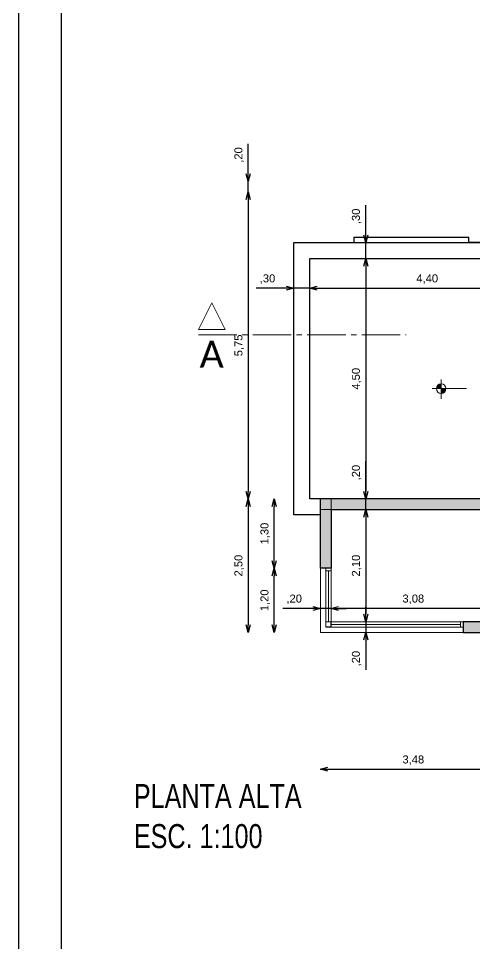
# Model space of a CAD drawing. Header units: millimetres. Extents: x 299 to 493, y -175 to -78.
# Drawn here: x 301.97 to 310.51, y -123.63 to -106.3 of the extents above; entities that cross this region are included whole.
import ezdxf

# ---------------------------------------------------------------- set-up
doc = ezdxf.new("R2010")
doc.units = ezdxf.units.MM
doc.linetypes.add('ACAD_ISO04W100', pattern=[30, 24, -3, 0, -3])
for name, color, linetype, lineweight in [('0-CARATULA', 5, 'Continuous', 25), ('0-CARPCORTE', 3, 'Continuous', 20), ('0-CARPVISTA', 20, 'Continuous', 15), ('0-COTAS', 11, 'Continuous', 15), ('0-EJES', 240, 'ACAD_ISO04W100', 20), ('PILAR_HORMIGON', 2, 'Continuous', 20), ('PILAR_METALICO', 2, 'Continuous', 20)]:
    doc.layers.add(name, color=color, linetype=linetype, lineweight=lineweight)
for name, color, linetype in [('0-ESTRUCTURA', 94, 'Continuous'), ('0-HATCH ROJO', 10, 'Continuous'), ('0-MUROS', 251, 'Continuous'), ('0-TEXTO', 4, 'Continuous'), ('0-VISTA 2', 2, 'Continuous')]:
    doc.layers.add(name, color=color, linetype=linetype)
doc.styles.add('Arial', font='arial.ttf', dxfattribs={"height": 0.15})
doc.styles.add('DESLOC', font='arial.ttf', dxfattribs={"width": 0.75})
doc.styles.get("Standard").update_dxf_attribs({"font": 'arial.ttf'})
doc.dimstyles.new('CotaNº1', dxfattribs={"dimtxt": 0.15, "dimasz": 0.14, "dimexe": 0, "dimexo": 0.5, "dimgap": 0.08, "dimtad": 1, "dimzin": 4, "dimtxsty": 'Arial', "dimblk": 'OPEN30', "dimcen": 0.3, "dimse1": 1, "dimse2": 1, "dimaunit": 1, "dimazin": 0, "dimtfac": 1, "dimtmove": 0, "dimatfit": 2, "dimfxl": 1, "dimarcsym": 0})

# ---------------------------------------------------------------- blocks, each defined once
blk = doc.blocks.new('cota de nivel')
at = {"layer": '0-COTAS'}
for p, q in [((0, 0.17), (0, -0.188)), ((-0.169, 0), (0.477, 0))]:
    blk.add_line(p, q, dxfattribs=at)
at = {"layer": '0-COTAS', "const_width": 0.0902}
for points in [[(-0.045, 0, -0.414214), (0, 0.045, -0.414214)], [(0, -0.045, 0.414214), (0.045, 0, 0.414214)]]:
    blk.add_lwpolyline(points, format="xyb", dxfattribs=at)
at = {"layer": '0-COTAS'}
blk.add_circle((0, 0), 0.0902, dxfattribs=at)
blk = doc.blocks.new('_Open30')
at = {"color": 0, "linetype": 'ByBlock', "lineweight": -2}
for p, q in [((-1, 0.27), (0, 0)), ((0, 0), (-1, -0.27)), ((0, 0), (-1, 0))]:
    blk.add_line(p, q, dxfattribs=at)
blk = doc.blocks.new('*D175')
at = {"layer": '0-COTAS', "color": 0, "lineweight": -2, "transparency": 16777216}
blk.add_line((307.563, -111.351), (311.683, -111.351), dxfattribs=at)
at = {"layer": 'Defpoints', "color": 0, "transparency": 16777216}
for p in [(307.423, -110.912), (311.823, -110.912), (311.823, -111.351)]:
    blk.add_point(p, dxfattribs=at)
at = {"layer": '0-COTAS', "color": 0, "lineweight": -2, "transparency": 16777216, "xscale": 0.14, "yscale": 0.14, "zscale": 0.14, "rotation": 180}
blk.add_blockref('_Open30', (307.423, -111.351), dxfattribs=at)
at = {"layer": '0-COTAS', "color": 0, "lineweight": -2, "transparency": 16777216, "xscale": 0.14, "yscale": 0.14, "zscale": 0.14}
blk.add_blockref('_Open30', (311.823, -111.351), dxfattribs=at)
at = {"layer": '0-COTAS', "color": 0, "transparency": 16777216, "insert": (309.623, -111.181), "char_height": 0.15, "attachment_point": 5, "style": 'Arial'}
blk.add_mtext('4,40', dxfattribs=at)
blk = doc.blocks.new('*D176')
at = {"layer": '0-COTAS', "color": 0, "lineweight": -2, "transparency": 16777216}
for p, q in [((306.983, -111.351), (306.42, -111.351)), ((307.423, -111.351), (307.123, -111.351)), ((307.563, -111.351), (307.703, -111.351))]:
    blk.add_line(p, q, dxfattribs=at)
at = {"layer": 'Defpoints', "color": 0, "transparency": 16777216}
for p in [(307.123, -110.912), (307.423, -110.912), (307.123, -111.351)]:
    blk.add_point(p, dxfattribs=at)
at = {"layer": '0-COTAS', "color": 0, "lineweight": -2, "transparency": 16777216, "xscale": 0.14, "yscale": 0.14, "zscale": 0.14}
blk.add_blockref('_Open30', (307.123, -111.351), dxfattribs=at)
at = {"layer": '0-COTAS', "color": 0, "lineweight": -2, "transparency": 16777216, "xscale": 0.14, "yscale": 0.14, "zscale": 0.14, "rotation": 180}
blk.add_blockref('_Open30', (307.423, -111.351), dxfattribs=at)
at = {"layer": '0-COTAS', "color": 0, "transparency": 16777216, "insert": (306.631, -111.181), "char_height": 0.15, "attachment_point": 5, "style": 'Arial'}
blk.add_mtext(',30', dxfattribs=at)
blk = doc.blocks.new('*D182')
at = {"layer": '0-COTAS', "color": 0, "lineweight": -2, "transparency": 16777216}
blk.add_line((308.472, -110.938), (308.472, -115.158), dxfattribs=at)
at = {"layer": 'Defpoints', "color": 0, "transparency": 16777216}
for p in [(307.647, -110.798), (307.647, -115.298), (308.472, -115.298)]:
    blk.add_point(p, dxfattribs=at)
at = {"layer": '0-COTAS', "color": 0, "lineweight": -2, "transparency": 16777216, "xscale": 0.14, "yscale": 0.14, "zscale": 0.14}
for p, rotation in [((308.472, -110.798), 90), ((308.472, -115.298), 270)]:
    blk.add_blockref('_Open30', p, dxfattribs=dict(at, rotation=rotation))
at = {"layer": '0-COTAS', "color": 0, "transparency": 16777216, "insert": (308.301, -113.048), "char_height": 0.15, "attachment_point": 5, "rotation": 90, "style": 'Arial'}
blk.add_mtext('4,50', dxfattribs=at)
blk = doc.blocks.new('*D183')
at = {"layer": '0-COTAS', "color": 0, "lineweight": -2, "transparency": 16777216}
for p, q in [((308.472, -110.358), (308.472, -109.794)), ((308.472, -110.798), (308.472, -110.498)), ((308.472, -110.938), (308.472, -111.078))]:
    blk.add_line(p, q, dxfattribs=at)
at = {"layer": 'Defpoints', "color": 0, "transparency": 16777216}
for p in [(307.647, -110.498), (308.472, -110.498), (307.647, -110.798)]:
    blk.add_point(p, dxfattribs=at)
at = {"layer": '0-COTAS', "color": 0, "lineweight": -2, "transparency": 16777216, "xscale": 0.14, "yscale": 0.14, "zscale": 0.14}
for p, rotation in [((308.472, -110.498), 270), ((308.472, -110.798), 90)]:
    blk.add_blockref('_Open30', p, dxfattribs=dict(at, rotation=rotation))
at = {"layer": '0-COTAS', "color": 0, "transparency": 16777216, "insert": (308.301, -110.006), "char_height": 0.15, "attachment_point": 5, "rotation": 90, "style": 'Arial'}
blk.add_mtext(',30', dxfattribs=at)
blk = doc.blocks.new('*D309')
at = {"layer": '0-COTAS', "color": 0, "lineweight": -2, "transparency": 16777216}
for p, q in [((308.472, -115.158), (308.472, -114.594)), ((308.472, -115.498), (308.472, -115.298)), ((308.472, -115.638), (308.472, -115.778))]:
    blk.add_line(p, q, dxfattribs=at)
at = {"layer": 'Defpoints', "color": 0, "transparency": 16777216}
for p in [(307.823, -115.298), (308.472, -115.298), (307.823, -115.498)]:
    blk.add_point(p, dxfattribs=at)
at = {"layer": '0-COTAS', "color": 0, "lineweight": -2, "transparency": 16777216, "xscale": 0.14, "yscale": 0.14, "zscale": 0.14}
for p, rotation in [((308.472, -115.298), 270), ((308.472, -115.498), 90)]:
    blk.add_blockref('_Open30', p, dxfattribs=dict(at, rotation=rotation))
at = {"layer": '0-COTAS', "color": 0, "transparency": 16777216, "insert": (308.301, -114.806), "char_height": 0.15, "attachment_point": 5, "rotation": 90, "style": 'Arial'}
blk.add_mtext(',20', dxfattribs=at)
blk = doc.blocks.new('*D269')
at = {"layer": '0-COTAS', "color": 0, "lineweight": -2, "transparency": 16777216}
blk.add_line((308.472, -115.638), (308.472, -117.458), dxfattribs=at)
at = {"layer": 'Defpoints', "color": 0, "transparency": 16777216}
for p in [(307.823, -115.498), (307.823, -117.598), (308.472, -117.598)]:
    blk.add_point(p, dxfattribs=at)
at = {"layer": '0-COTAS', "color": 0, "lineweight": -2, "transparency": 16777216, "xscale": 0.14, "yscale": 0.14, "zscale": 0.14}
for p, rotation in [((308.472, -115.498), 90), ((308.472, -117.598), 270)]:
    blk.add_blockref('_Open30', p, dxfattribs=dict(at, rotation=rotation))
at = {"layer": '0-COTAS', "color": 0, "transparency": 16777216, "insert": (308.301, -116.548), "char_height": 0.15, "attachment_point": 5, "rotation": 90, "style": 'Arial'}
blk.add_mtext('2,10', dxfattribs=at)
blk = doc.blocks.new('*D270')
at = {"layer": '0-COTAS', "color": 0, "lineweight": -2, "transparency": 16777216}
for p, q in [((308.472, -117.458), (308.472, -117.318)), ((308.472, -117.598), (308.472, -117.798)), ((308.472, -117.938), (308.472, -118.502))]:
    blk.add_line(p, q, dxfattribs=at)
at = {"layer": 'Defpoints', "color": 0, "transparency": 16777216}
for p in [(307.823, -117.598), (307.823, -117.798), (308.472, -117.798)]:
    blk.add_point(p, dxfattribs=at)
at = {"layer": '0-COTAS', "color": 0, "lineweight": -2, "transparency": 16777216, "xscale": 0.14, "yscale": 0.14, "zscale": 0.14}
for p, rotation in [((308.472, -117.598), 270), ((308.472, -117.798), 90)]:
    blk.add_blockref('_Open30', p, dxfattribs=dict(at, rotation=rotation))
at = {"layer": '0-COTAS', "color": 0, "transparency": 16777216, "insert": (308.301, -118.29), "char_height": 0.15, "attachment_point": 5, "rotation": 90, "style": 'Arial'}
blk.add_mtext(',20', dxfattribs=at)
blk = doc.blocks.new('*D158')
at = {"layer": '0-COTAS', "color": 0, "lineweight": -2, "transparency": 16777216}
blk.add_line((310.763, -117.35), (307.963, -117.35), dxfattribs=at)
at = {"layer": 'Defpoints', "color": 0, "transparency": 16777216}
for p in [(307.823, -117.35), (307.823, -117.427), (310.903, -117.427)]:
    blk.add_point(p, dxfattribs=at)
at = {"layer": '0-COTAS', "color": 0, "lineweight": -2, "transparency": 16777216, "xscale": 0.14, "yscale": 0.14, "zscale": 0.14, "rotation": 180}
blk.add_blockref('_Open30', (307.823, -117.35), dxfattribs=at)
at = {"layer": '0-COTAS', "color": 0, "lineweight": -2, "transparency": 16777216, "xscale": 0.14, "yscale": 0.14, "zscale": 0.14}
blk.add_blockref('_Open30', (310.903, -117.35), dxfattribs=at)
at = {"layer": '0-COTAS', "color": 0, "transparency": 16777216, "insert": (309.363, -117.179), "char_height": 0.15, "attachment_point": 5, "style": 'Arial'}
blk.add_mtext('3,08', dxfattribs=at)
blk = doc.blocks.new('*D271')
at = {"layer": '0-COTAS', "color": 0, "lineweight": -2, "transparency": 16777216}
for p, q in [((307.483, -117.35), (306.92, -117.35)), ((307.823, -117.35), (307.623, -117.35)), ((307.963, -117.35), (308.103, -117.35))]:
    blk.add_line(p, q, dxfattribs=at)
at = {"layer": 'Defpoints', "color": 0, "transparency": 16777216}
for p in [(307.623, -116.598), (307.823, -116.598), (307.623, -117.35)]:
    blk.add_point(p, dxfattribs=at)
at = {"layer": '0-COTAS', "color": 0, "lineweight": -2, "transparency": 16777216, "xscale": 0.14, "yscale": 0.14, "zscale": 0.14}
blk.add_blockref('_Open30', (307.623, -117.35), dxfattribs=at)
at = {"layer": '0-COTAS', "color": 0, "lineweight": -2, "transparency": 16777216, "xscale": 0.14, "yscale": 0.14, "zscale": 0.14, "rotation": 180}
blk.add_blockref('_Open30', (307.823, -117.35), dxfattribs=at)
at = {"layer": '0-COTAS', "color": 0, "transparency": 16777216, "insert": (307.131, -117.179), "char_height": 0.15, "attachment_point": 5, "style": 'Arial'}
blk.add_mtext(',20', dxfattribs=at)
blk = doc.blocks.new('*D311')
at = {"layer": '0-COTAS', "color": 0, "lineweight": -2, "transparency": 16777216}
blk.add_line((311.683, -105.51), (307.263, -105.51), dxfattribs=at)
at = {"layer": 'Defpoints', "color": 0, "transparency": 16777216}
for p in [(307.123, -105.51), (307.123, -110.498), (311.823, -110.498)]:
    blk.add_point(p, dxfattribs=at)
at = {"layer": '0-COTAS', "color": 0, "lineweight": -2, "transparency": 16777216, "xscale": 0.14, "yscale": 0.14, "zscale": 0.14, "rotation": 180}
blk.add_blockref('_Open30', (307.123, -105.51), dxfattribs=at)
at = {"layer": '0-COTAS', "color": 0, "lineweight": -2, "transparency": 16777216, "xscale": 0.14, "yscale": 0.14, "zscale": 0.14}
blk.add_blockref('_Open30', (311.823, -105.51), dxfattribs=at)
at = {"layer": '0-COTAS', "color": 0, "transparency": 16777216, "insert": (309.473, -105.34), "char_height": 0.15, "attachment_point": 5, "style": 'Arial'}
blk.add_mtext('4,70', dxfattribs=at)
blk = doc.blocks.new('*D186')
at = {"layer": '0-COTAS', "color": 0, "lineweight": -2, "transparency": 16777216}
blk.add_line((306.27, -109.688), (306.27, -115.158), dxfattribs=at)
at = {"layer": 'Defpoints', "color": 0, "transparency": 16777216}
for p in [(318.423, -109.548), (306.27, -115.298), (307.623, -115.298)]:
    blk.add_point(p, dxfattribs=at)
at = {"layer": '0-COTAS', "color": 0, "lineweight": -2, "transparency": 16777216, "xscale": 0.14, "yscale": 0.14, "zscale": 0.14}
for p, rotation in [((306.27, -109.548), 90), ((306.27, -115.298), 270)]:
    blk.add_blockref('_Open30', p, dxfattribs=dict(at, rotation=rotation))
at = {"layer": '0-COTAS', "color": 0, "transparency": 16777216, "insert": (306.1, -112.423), "char_height": 0.15, "attachment_point": 5, "rotation": 90, "style": 'Arial'}
blk.add_mtext('5,75', dxfattribs=at)
blk = doc.blocks.new('*D312')
at = {"layer": '0-COTAS', "color": 0, "lineweight": -2, "transparency": 16777216}
blk.add_line((306.27, -115.438), (306.27, -117.658), dxfattribs=at)
at = {"layer": 'Defpoints', "color": 0, "transparency": 16777216}
for p in [(307.623, -115.298), (306.27, -117.798), (307.623, -117.798)]:
    blk.add_point(p, dxfattribs=at)
at = {"layer": '0-COTAS', "color": 0, "lineweight": -2, "transparency": 16777216, "xscale": 0.14, "yscale": 0.14, "zscale": 0.14}
for p, rotation in [((306.27, -115.298), 90), ((306.27, -117.798), 270)]:
    blk.add_blockref('_Open30', p, dxfattribs=dict(at, rotation=rotation))
at = {"layer": '0-COTAS', "color": 0, "transparency": 16777216, "insert": (306.1, -116.548), "char_height": 0.15, "attachment_point": 5, "rotation": 90, "style": 'Arial'}
blk.add_mtext('2,50', dxfattribs=at)
blk = doc.blocks.new('*D313')
at = {"layer": '0-COTAS', "color": 0, "lineweight": -2, "transparency": 16777216}
blk.add_line((307.763, -120.363), (310.963, -120.363), dxfattribs=at)
at = {"layer": 'Defpoints', "color": 0, "transparency": 16777216}
for p in [(307.623, -117.798), (311.103, -117.798), (311.103, -120.363)]:
    blk.add_point(p, dxfattribs=at)
at = {"layer": '0-COTAS', "color": 0, "lineweight": -2, "transparency": 16777216, "xscale": 0.14, "yscale": 0.14, "zscale": 0.14, "rotation": 180}
blk.add_blockref('_Open30', (307.623, -120.363), dxfattribs=at)
at = {"layer": '0-COTAS', "color": 0, "lineweight": -2, "transparency": 16777216, "xscale": 0.14, "yscale": 0.14, "zscale": 0.14}
blk.add_blockref('_Open30', (311.103, -120.363), dxfattribs=at)
at = {"layer": '0-COTAS', "color": 0, "transparency": 16777216, "insert": (309.363, -120.193), "char_height": 0.15, "attachment_point": 5, "style": 'Arial'}
blk.add_mtext('3,48', dxfattribs=at)
blk = doc.blocks.new('*D366')
at = {"layer": '0-COTAS', "color": 0, "lineweight": -2, "transparency": 16777216}
for p, q in [((306.27, -109.208), (306.27, -108.644)), ((306.27, -109.548), (306.27, -109.348)), ((306.27, -109.688), (306.27, -109.828))]:
    blk.add_line(p, q, dxfattribs=at)
at = {"layer": 'Defpoints', "color": 0, "transparency": 16777216}
for p in [(306.27, -109.348), (318.423, -109.348), (318.423, -109.548)]:
    blk.add_point(p, dxfattribs=at)
at = {"layer": '0-COTAS', "color": 0, "lineweight": -2, "transparency": 16777216, "xscale": 0.14, "yscale": 0.14, "zscale": 0.14}
for p, rotation in [((306.27, -109.348), 270), ((306.27, -109.548), 90)]:
    blk.add_blockref('_Open30', p, dxfattribs=dict(at, rotation=rotation))
at = {"layer": '0-COTAS', "color": 0, "transparency": 16777216, "insert": (306.1, -108.856), "char_height": 0.15, "attachment_point": 5, "rotation": 90, "style": 'Arial'}
blk.add_mtext(',20', dxfattribs=at)
blk = doc.blocks.new('*D419')
at = {"layer": '0-COTAS', "color": 0, "lineweight": -2, "transparency": 16777216}
blk.add_line((306.758, -116.458), (306.758, -115.438), dxfattribs=at)
at = {"layer": 'Defpoints', "color": 0, "transparency": 16777216}
for p in [(306.758, -115.298), (311.103, -115.298), (311.103, -116.598)]:
    blk.add_point(p, dxfattribs=at)
at = {"layer": '0-COTAS', "color": 0, "lineweight": -2, "transparency": 16777216, "xscale": 0.14, "yscale": 0.14, "zscale": 0.14}
for p, rotation in [((306.758, -115.298), 90), ((306.758, -116.598), 270)]:
    blk.add_blockref('_Open30', p, dxfattribs=dict(at, rotation=rotation))
at = {"layer": '0-COTAS', "color": 0, "transparency": 16777216, "insert": (306.588, -115.948), "char_height": 0.15, "attachment_point": 5, "rotation": 90, "style": 'Arial'}
blk.add_mtext('1,30', dxfattribs=at)
blk = doc.blocks.new('*D420')
at = {"layer": '0-COTAS', "color": 0, "lineweight": -2, "transparency": 16777216}
blk.add_line((306.758, -117.658), (306.758, -116.738), dxfattribs=at)
at = {"layer": 'Defpoints', "color": 0, "transparency": 16777216}
for p in [(306.758, -116.598), (311.103, -116.598), (311.103, -117.798)]:
    blk.add_point(p, dxfattribs=at)
at = {"layer": '0-COTAS', "color": 0, "lineweight": -2, "transparency": 16777216, "xscale": 0.14, "yscale": 0.14, "zscale": 0.14}
for p, rotation in [((306.758, -116.598), 90), ((306.758, -117.798), 270)]:
    blk.add_blockref('_Open30', p, dxfattribs=dict(at, rotation=rotation))
at = {"layer": '0-COTAS', "color": 0, "transparency": 16777216, "insert": (306.588, -117.198), "char_height": 0.15, "attachment_point": 5, "rotation": 90, "style": 'Arial'}
blk.add_mtext('1,20', dxfattribs=at)

msp = doc.modelspace()

# ---------------------------------------------------------------- hatches: boundary and pattern name
at = {"layer": '0-ESTRUCTURA', "ltscale": 0.025}
h = msp.add_hatch(color=256, dxfattribs=at)
h.dxf.hatch_style = 1
h.paths.add_polyline_path([(311.823, -109.348), (311.823, -109.548), (312.123, -109.548), (312.123, -109.348)])
h.paths.add_polyline_path([(318.623, -109.348), (318.423, -109.348), (318.423, -109.738), (318.623, -109.738)])
h.paths.add_polyline_path([(320.273, -109.748), (320.473, -109.748), (320.473, -109.548), (320.273, -109.548)])
h.paths.add_polyline_path([(320.223, -113.548), (320.223, -113.698), (320.473, -113.698), (320.473, -113.548)])
h.paths.add_polyline_path([(314.723, -113.548), (314.723, -113.698), (315.023, -113.698), (315.023, -113.548)])
h.paths.add_polyline_path([(311.823, -113.798), (311.973, -113.798), (311.973, -113.548), (311.823, -113.548)])
h.paths.add_polyline_path([(307.623, -115.498), (307.823, -115.498), (307.823, -115.298), (307.623, -115.298)])
h.paths.add_polyline_path([(311.973, -115.248), (311.823, -115.248), (311.823, -115.498), (311.973, -115.498)])
h.paths.add_polyline_path([(310.903, -117.598), (310.903, -117.798), (311.103, -117.798), (311.103, -117.598)])
h.paths.add_polyline_path([(316.173, -117.598), (315.973, -117.598), (315.973, -117.798), (316.173, -117.798)])
h.paths.add_polyline_path([(316.173, -119.648), (315.973, -119.648), (315.973, -119.848), (316.173, -119.848)])
h.paths.add_polyline_path([(319.673, -119.848), (319.873, -119.848), (319.873, -119.648), (319.673, -119.648)])
h.paths.add_polyline_path([(319.673, -116.698), (320.473, -116.698), (320.473, -116.498), (319.673, -116.498)])
at = {"layer": '0-HATCH ROJO'}
h = msp.add_hatch(color=256, dxfattribs=at)
h.dxf.hatch_style = 1
h.paths.add_polyline_path([(311.823, -115.298), (307.623, -115.298), (307.623, -116.398), (307.623, -116.498), (307.623, -116.598), (307.723, -116.598), (307.823, -116.598), (307.823, -115.498), (308.823, -115.498), (309.083, -115.498), (309.343, -115.498), (309.603, -115.498), (309.863, -115.498), (310.123, -115.498), (310.383, -115.498), (310.643, -115.498), (310.903, -115.498), (311.163, -115.498), (311.823, -115.498), (311.823, -115.648), (312.023, -115.648), (312.023, -115.498), (312.173, -115.498), (312.173, -115.348), (312.023, -115.348), (312.023, -109.548), (312.823, -109.548), (312.823, -109.448), (312.823, -109.348), (311.823, -109.348)])
h.paths.add_polyline_path([(318.223, -112.148), (318.373, -112.148), (318.373, -111.948), (318.473, -111.948), (318.473, -111.848), (318.373, -111.848), (318.373, -109.848), (318.423, -109.848), (318.723, -109.848), (318.723, -109.648), (318.723, -109.548), (318.423, -109.548), (318.423, -109.348), (317.473, -109.348), (317.473, -109.448), (317.473, -109.548), (318.223, -109.548)])
h.paths.add_polyline_path([(320.173, -109.848), (320.173, -111.848), (319.223, -111.848), (319.223, -111.948), (320.173, -111.948), (320.173, -112.898), (320.273, -112.898), (320.473, -112.898), (320.473, -109.748), (320.473, -109.548), (320.063, -109.548), (319.223, -109.548), (319.223, -109.648), (319.223, -109.848)])
h.paths.add_polyline_path([(320.473, -113.748), (320.473, -113.548), (320.473, -113.398), (320.273, -113.398), (320.173, -113.398), (320.173, -113.548), (318.373, -113.548), (318.373, -112.898), (318.223, -112.898), (318.223, -113.548), (316.223, -113.548), (316.223, -112.898), (316.073, -112.898), (316.073, -113.548), (313.023, -113.548), (313.023, -113.648), (313.023, -115.348), (312.923, -115.348), (312.923, -115.498), (315.673, -115.498), (315.673, -115.348), (315.323, -115.348), (315.323, -115.248), (315.173, -115.248), (315.173, -115.348), (313.173, -115.348), (313.173, -113.698), (315.173, -113.698), (315.173, -114.498), (315.323, -114.498), (315.323, -113.698), (316.523, -113.698), (316.523, -115.348), (316.423, -115.348), (316.423, -115.498), (317.123, -115.498), (317.123, -115.648), (317.273, -115.648), (317.273, -115.348), (316.673, -115.348), (316.673, -113.698), (320.173, -113.698), (320.173, -114.523), (320.273, -114.523), (320.473, -114.523)])
h.paths.add_polyline_path([(319.973, -116.898), (320.473, -116.898), (320.473, -115.723), (320.273, -115.723), (320.173, -115.723), (320.173, -116.598), (317.273, -116.598), (317.273, -116.398), (317.123, -116.398), (317.123, -116.598), (317.023, -116.598), (317.023, -116.748), (317.123, -116.748), (317.123, -117.348), (317.273, -117.348), (317.273, -116.748), (319.673, -116.748), (319.673, -119.648), (318.673, -119.648), (318.673, -119.948), (319.973, -119.948)])
h.paths.add_polyline_path([(316.173, -116.748), (316.273, -116.748), (316.273, -116.598), (314.623, -116.598), (314.623, -116.698), (314.623, -116.798), (315.873, -116.798), (315.873, -119.948), (317.173, -119.948), (317.173, -119.748), (317.173, -119.648), (316.173, -119.648), (316.173, -119.498)])
h.paths.add_polyline_path([(312.453, -116.798), (312.453, -116.698), (312.453, -116.598), (312.023, -116.598), (312.023, -116.448), (311.823, -116.448), (311.823, -116.598), (311.103, -116.598), (310.903, -116.598), (310.903, -117.598), (310.663, -117.598), (310.643, -117.598), (310.383, -117.598), (310.296, -117.598), (310.296, -117.698), (310.296, -117.798), (311.103, -117.798), (311.103, -116.798)])
h.paths.add_polyline_path([(316.173, -111.398), (316.173, -112.148), (316.223, -112.148), (316.223, -109.548), (316.973, -109.548), (316.973, -109.448), (316.973, -109.348), (314.823, -109.348), (314.823, -109.448), (314.823, -109.548), (316.073, -109.548), (316.073, -112.148), (316.123, -112.148), (316.123, -111.398)])

# ---------------------------------------------------------------- linework, layer by layer
at = {"layer": '0-CARATULA'}
for p, q in [((301.966, -97.488, 0.041), (301.966, -132.089, 0.041)), ((302.766, -98.288, 0.041), (302.766, -162.089, 0.041))]:
    msp.add_line(p, q, dxfattribs=at)
at = {"layer": '0-CARPCORTE'}
for q in [(307.723, -117.598, 0.041), (307.823, -117.698, 0.041)]:
    msp.add_line((307.823, -117.598, 0.041), q, dxfattribs=at)
at = {"layer": '0-CARPCORTE', "elevation": 0.041}
for points in [[(310.296, -117.698), (307.723, -117.698), (307.723, -116.598)], [(310.296, -117.598), (307.823, -117.598), (307.823, -116.598)], [(307.823, -116.648), (307.723, -116.648)], [(307.773, -117.598), (307.773, -116.648)], [(310.246, -117.648), (307.823, -117.648)], [(310.246, -117.598), (310.246, -117.698)]]:
    msp.add_lwpolyline(points, dxfattribs=at)
at = {"layer": '0-CARPVISTA'}
for p in [(307.623, -116.598, 0.041), (310.296, -117.798, 0.041)]:
    msp.add_line(p, (307.623, -117.798, 0.041), dxfattribs=at)
at = {"layer": '0-COTAS', "linetype": 'Continuous', "elevation": 0.041, "flags": 128}
msp.add_lwpolyline([(305.587, -111.627), (305.337, -112.127), (305.837, -112.127), (305.587, -111.627)], dxfattribs=at)
at = {"layer": '0-EJES', "ltscale": 0.03}
msp.add_line((305.337, -112.227, 0.041), (309.231, -112.227, 0.041), dxfattribs=at)
at = {"layer": '0-MUROS', "elevation": 0.041}
for points in [[(312.823, -109.348), (311.823, -109.348), (311.823, -115.298), (307.423, -115.298), (307.423, -110.798), (311.823, -110.798)], [(307.623, -115.598), (307.123, -115.598), (307.123, -110.498), (311.823, -110.498), (310.402, -110.498)], [(307.823, -115.498), (307.823, -116.598), (307.723, -116.598), (307.623, -116.598), (307.623, -116.498), (307.623, -116.398), (307.623, -115.298)], [(307.823, -115.498), (308.823, -115.498), (309.083, -115.498), (309.343, -115.498), (309.603, -115.498), (309.863, -115.498), (310.123, -115.498), (310.383, -115.498), (310.643, -115.498), (310.903, -115.498), (311.163, -115.498), (311.973, -115.498)], [(311.823, -116.598), (311.103, -116.598), (310.903, -116.598), (310.903, -117.598), (310.663, -117.598), (310.643, -117.598), (310.383, -117.598), (310.296, -117.598), (310.296, -117.698), (310.296, -117.798), (311.103, -117.798), (311.103, -116.798), (312.453, -116.798), (312.453, -116.698), (312.453, -116.598), (312.023, -116.598)]]:
    msp.add_lwpolyline(points, dxfattribs=at)
at = {"layer": '0-VISTA 2'}
for p, q in [((308.248, -110.398, 0.041), (310.402, -110.398, 0.041)), ((308.248, -110.398, 0.041), (308.248, -110.498, 0.041)), ((310.402, -110.498, 0.041), (310.402, -110.398, 0.041))]:
    msp.add_line(p, q, dxfattribs=at)
at = {"layer": 'PILAR_HORMIGON'}
msp.add_lwpolyline([(307.623, -115.498), (307.823, -115.498), (307.823, -115.298), (307.623, -115.298), (307.623, -115.498)], close=True, dxfattribs=at)
at = {"layer": 'PILAR_METALICO'}
for points in [[(307.815, -117.698), (307.817, -117.698), (307.818, -117.697), (307.82, -117.697), (307.821, -117.696), (307.822, -117.694), (307.823, -117.693), (307.823, -117.692), (307.823, -117.69), (307.823, -117.606), (307.823, -117.604), (307.823, -117.603), (307.822, -117.602), (307.821, -117.6), (307.82, -117.599), (307.818, -117.599), (307.817, -117.598), (307.815, -117.598), (307.731, -117.598), (307.73, -117.598), (307.728, -117.599), (307.727, -117.599), (307.726, -117.6), (307.725, -117.602), (307.724, -117.603), (307.724, -117.604), (307.723, -117.606), (307.723, -117.69), (307.724, -117.692), (307.724, -117.693), (307.725, -117.694), (307.726, -117.696), (307.727, -117.697), (307.728, -117.697), (307.73, -117.698), (307.731, -117.698), (307.815, -117.698)], [(307.731, -117.694), (307.731, -117.694), (307.73, -117.694), (307.729, -117.693), (307.729, -117.693), (307.728, -117.692), (307.728, -117.692), (307.728, -117.691), (307.727, -117.69), (307.727, -117.606), (307.728, -117.605), (307.728, -117.604), (307.728, -117.604), (307.729, -117.603), (307.729, -117.603), (307.73, -117.602), (307.731, -117.602), (307.731, -117.602), (307.815, -117.602), (307.816, -117.602), (307.817, -117.602), (307.818, -117.603), (307.818, -117.603), (307.819, -117.604), (307.819, -117.604), (307.819, -117.605), (307.819, -117.606), (307.819, -117.69), (307.819, -117.691), (307.819, -117.692), (307.819, -117.692), (307.818, -117.693), (307.818, -117.693), (307.817, -117.694), (307.816, -117.694), (307.815, -117.694), (307.731, -117.694)]]:
    msp.add_lwpolyline(points, close=True, dxfattribs=at)

# ---------------------------------------------------------------- block references
at = {"layer": '0-COTAS'}
msp.add_blockref('cota de nivel', (309.885, -113.233, 0.041), dxfattribs=at)

# ---------------------------------------------------------------- texts
at = {"layer": '0-COTAS', "insert": (304.664, -112.337, 0.041), "char_height": 0.5, "attachment_point": 1}
msp.add_mtext_dynamic_manual_height_columns('\\pi0.69579;{\\fCalibri|b0|i0|c0|p34;A}', width=1.82043, gutter_width=1, heights=[0], dxfattribs=at)
at = {"layer": '0-TEXTO', "insert": (303.438, -120.64, 0.041), "char_height": 0.45, "attachment_point": 1, "style": 'DESLOC'}
msp.add_mtext_dynamic_manual_height_columns('\\pi0.68868;PLANTA ALTA\\PESC. 1:100', width=6.62433, gutter_width=1.5, heights=[2.517], dxfattribs=at)

# ---------------------------------------------------------------- dimensions: what is measured, and where the dimension line sits
at = {"layer": '0-COTAS'}
for base, p1, p2, picture, middle in [((307.123, -105.51, 0.041), (311.823, -110.498, 0.041), (307.123, -110.498, 0.041), '*D311', (309.473, -105.34, 0.041)), ((307.123, -111.351, 0.041), (307.423, -110.912, 0.041), (307.123, -110.912, 0.041), '*D176', (306.631, -111.181, 0.041)), ((311.823, -111.351, 0.041), (307.423, -110.912, 0.041), (311.823, -110.912, 0.041), '*D175', (309.623, -111.181, 0.041)), ((307.623, -117.35, 0.041), (307.823, -116.598, 0.041), (307.623, -116.598, 0.041), '*D271', (307.131, -117.179, 0.041)), ((307.823, -117.35, 0.041), (310.903, -117.427, 0.041), (307.823, -117.427, 0.041), '*D158', (309.363, -117.179, 0.041)), ((311.103, -120.363, 0.041), (307.623, -117.798, 0.041), (311.103, -117.798, 0.041), '*D313', (309.363, -120.193, 0.041))]:
    dim = msp.add_linear_dim(base=base, p1=p1, p2=p2, dimstyle='CotaNº1', dxfattribs=at)
    dim.commit()
    dim.dimension.update_dxf_attribs({"geometry": picture, "text_midpoint": middle})
for base, p1, p2, picture, middle in [((306.27, -109.348, 0.041), (318.423, -109.548, 0.041), (318.423, -109.348, 0.041), '*D366', (306.1, -108.856, 0.041)), ((306.27, -115.298, 0.041), (318.423, -109.548, 0.041), (307.623, -115.298, 0.041), '*D186', (306.1, -112.423, 0.041)), ((308.472, -110.498, 0.041), (307.647, -110.798, 0.041), (307.647, -110.498, 0.041), '*D183', (308.301, -110.006, 0.041)), ((308.472, -115.298, 0.041), (307.647, -110.798, 0.041), (307.647, -115.298, 0.041), '*D182', (308.301, -113.048, 0.041)), ((308.472, -115.298, 0.041), (307.823, -115.498, 0.041), (307.823, -115.298, 0.041), '*D309', (308.301, -114.806, 0.041)), ((306.27, -117.798, 0.041), (307.623, -115.298, 0.041), (307.623, -117.798, 0.041), '*D312', (306.1, -116.548, 0.041)), ((306.758, -115.298, 0.041), (311.103, -116.598, 0.041), (311.103, -115.298, 0.041), '*D419', (306.588, -115.948, 0.041)), ((308.472, -117.598, 0.041), (307.823, -115.498, 0.041), (307.823, -117.598, 0.041), '*D269', (308.301, -116.548, 0.041)), ((306.758, -116.598, 0.041), (311.103, -117.798, 0.041), (311.103, -116.598, 0.041), '*D420', (306.588, -117.198, 0.041)), ((308.472, -117.798, 0.041), (307.823, -117.598, 0.041), (307.823, -117.798, 0.041), '*D270', (308.301, -118.29, 0.041))]:
    dim = msp.add_linear_dim(base=base, p1=p1, p2=p2, angle=90, dimstyle='CotaNº1', dxfattribs=at)
    dim.commit()
    dim.dimension.update_dxf_attribs({"geometry": picture, "text_midpoint": middle})

doc.saveas('drawing.dxf')
